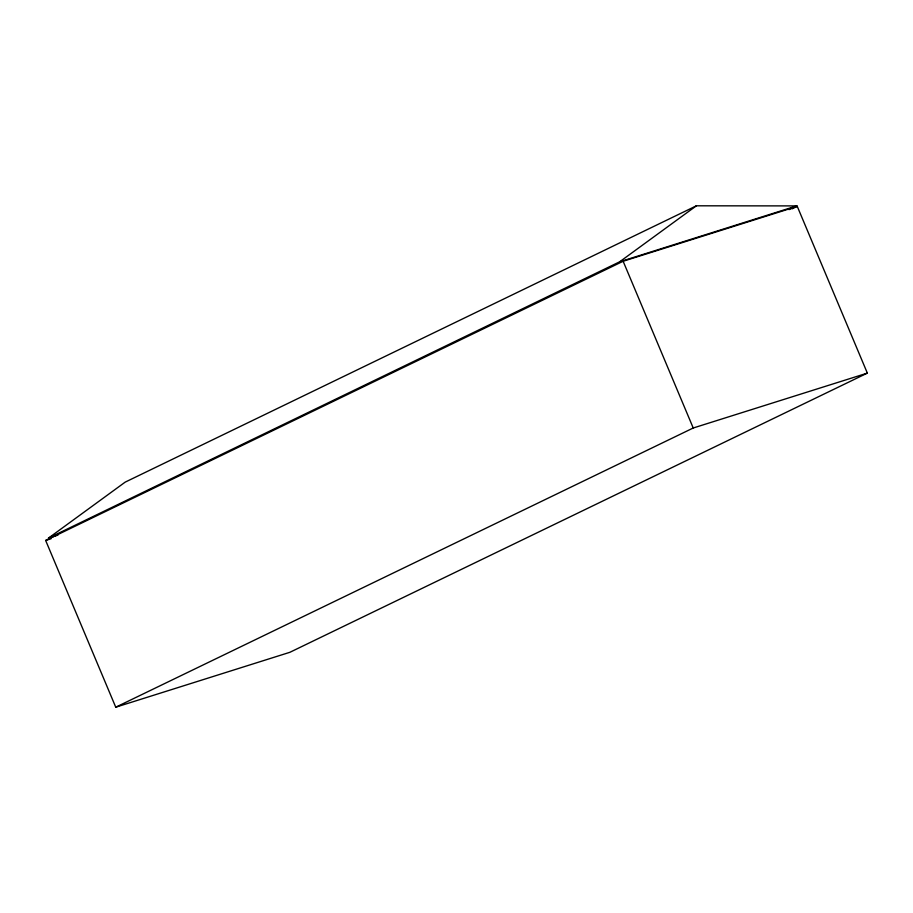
<?xml version="1.0" encoding="UTF-8"?>
<svg xmlns="http://www.w3.org/2000/svg" width="913" height="913" viewBox="0 0 913 913"><rect width="100%" height="100%" fill="white"/><g stroke="black" fill="none" stroke-linecap="round" stroke-linejoin="round"><path stroke-width="1.37" d="M57.907 535.144L48.435 538.134L125.195 482.121L696.402 205.802L796.752 205.904L789.049 209.625M48.435 538.134L619.642 261.814L696.402 205.802M45.65 540.45L623.134 261.255L797.254 206.361L867.35 373.109L289.866 652.304L115.746 707.198L45.65 540.45L51.094 538.738M792.119 208.837L797.254 206.361M115.746 707.198L693.229 428.003L867.35 373.109M619.642 261.814L796.752 205.904M623.134 261.255L693.229 428.003"/></g></svg>
